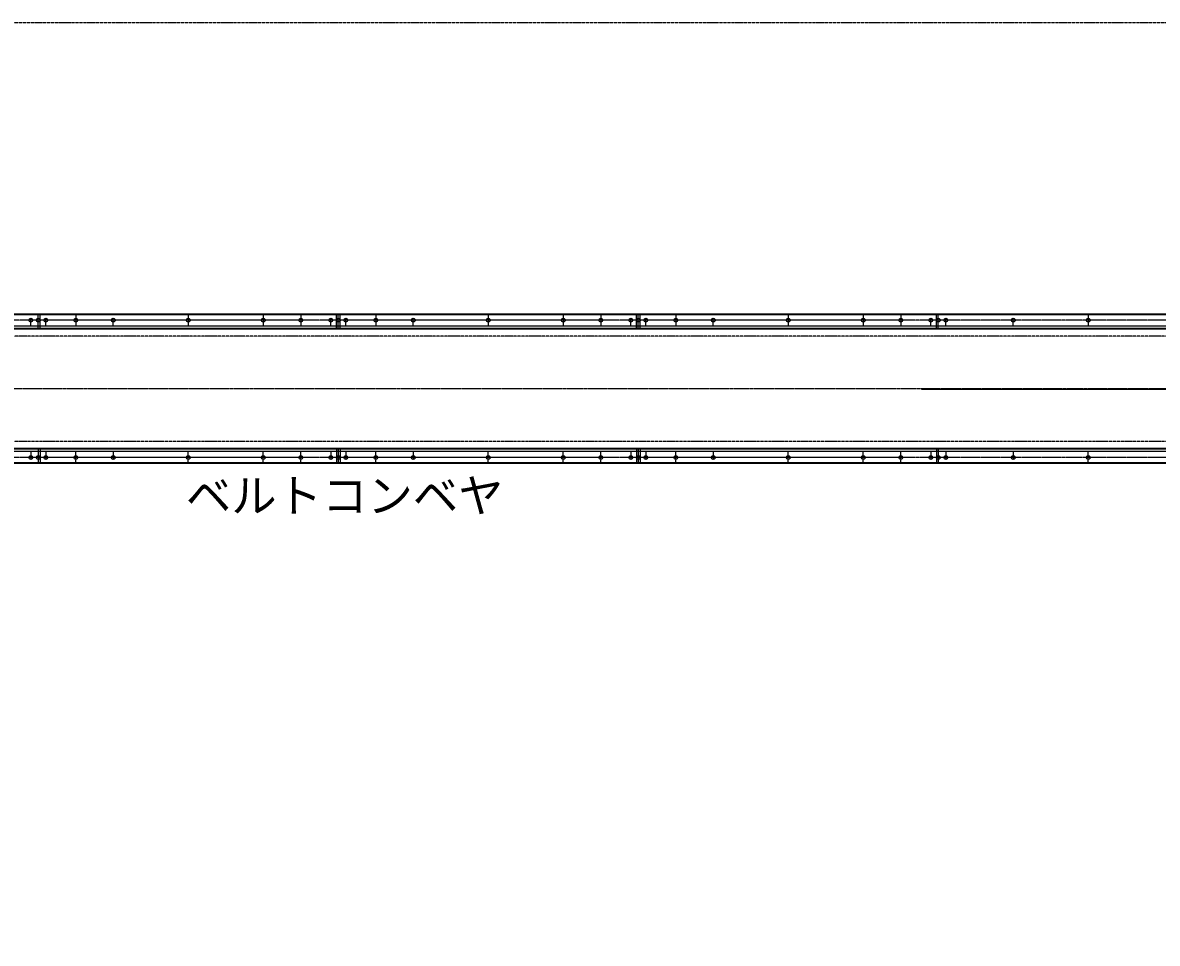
# Model space of a CAD drawing. Units: millimetres at full size. Extents: x -21196 to 21204, y -11807 to 11807.
# Drawn here: x -13845 to -10063, y -1708 to 1360 of the extents above; entities that cross this region are included whole.
import ezdxf
from ezdxf.enums import TextEntityAlignment as Align

# ---------------------------------------------------------------- set-up
doc = ezdxf.new("R2010")
doc.units = ezdxf.units.MM
doc.header["$LTSCALE"] = 0.5
doc.linetypes.add('USER3', pattern=[26.999999, 20.299999, -1.7, 0.8, -1.7, 0.8, -1.7])
doc.linetypes.add('USER4', pattern=[27.1, 22, -1.7, 1.7, -1.7])
doc.layers.add('1-0_設備-5(241129配置図菊池追記(立面図).jww)(機器配置図 260128.dwg)', color=7, linetype='Continuous', lineweight=9)
doc.layers.add('1-1_設備-D(241129配置図菊池追記(立面図).jww)(機器配置図 260128.dwg)', color=7, linetype='Continuous')
doc.styles.add('ＭＳ ゴシック', font='')
doc.styles.get('ＭＳ ゴシック').set_extended_font_data('MS Gothic')

msp = doc.modelspace()

# ---------------------------------------------------------------- linework, layer by layer
at = {"layer": '1-0_設備-5(241129配置図菊池追記(立面図).jww)(機器配置図 260128.dwg)'}
for p, q in [((-12793.0566, 388.8529), (-14793.0566, 388.8529)), ((-12793.0566, 386.5529), (-14793.0566, 386.5529)), ((-13793.0566, 338.8529), (-13793.0566, 388.8529)), ((-11793.0566, 388.8529), (-13793.0566, 388.8529)), ((-11793.0566, 386.5529), (-13793.0566, 386.5529)), ((-13787.0566, 341.1529), (-13787.0566, 386.5529)), ((-12799.0566, 341.1529), (-12799.0566, 386.5529)), ((-12793.0566, 338.8529), (-12793.0566, 388.8529)), ((-10793.0566, 388.8529), (-12793.0566, 388.8529)), ((-12793.0566, 338.8529), (-12793.0566, 388.8529)), ((-10793.0566, 386.5529), (-12793.0566, 386.5529)), ((-12787.0566, 341.1529), (-12787.0566, 386.5529)), ((-11799.0566, 341.1529), (-11799.0566, 386.5529)), ((-11793.0566, 338.8529), (-11793.0566, 388.8529)), ((-9793.0566, 388.8529), (-11793.0566, 388.8529)), ((-11793.0566, 338.8529), (-11793.0566, 388.8529)), ((-9793.0566, 386.5529), (-11793.0566, 386.5529)), ((-11787.0566, 341.1529), (-11787.0566, 386.5529)), ((-10799.0566, 341.1529), (-10799.0566, 386.5529)), ((-10793.0566, 338.8529), (-10793.0566, 388.8529)), ((-12793.0566, 348.8529), (-14793.0566, 348.8529)), ((-12793.0566, 341.1529), (-14793.0566, 341.1529)), ((-11793.0566, 348.8529), (-13793.0566, 348.8529)), ((-11793.0566, 341.1529), (-13793.0566, 341.1529)), ((-10793.0566, 348.8529), (-12793.0566, 348.8529)), ((-10793.0566, 341.1529), (-12793.0566, 341.1529)), ((-9793.0566, 348.8529), (-11793.0566, 348.8529)), ((-9793.0566, 341.1529), (-11793.0566, 341.1529)), ((-12793.0566, 338.8529), (-14793.0566, 338.8529)), ((-11793.0566, 338.8529), (-13793.0566, 338.8529)), ((-10793.0566, 338.8529), (-12793.0566, 338.8529)), ((-9793.0566, 338.8529), (-11793.0566, 338.8529)), ((-10848.9032, 139.1013), (-8448.9032, 139.1013)), ((-12793.0566, -59.1471), (-14793.0566, -59.1471)), ((-12793.0566, -61.4471), (-14793.0566, -61.4471)), ((-12793.0566, -69.1471), (-14793.0566, -69.1471)), ((-13793.0566, -59.1471), (-13793.0566, -109.1471)), ((-11793.0566, -59.1471), (-13793.0566, -59.1471)), ((-11793.0566, -61.4471), (-13793.0566, -61.4471)), ((-11793.0566, -69.1471), (-13793.0566, -69.1471)), ((-13787.0566, -61.4471), (-13787.0566, -106.8471)), ((-12799.0566, -61.4471), (-12799.0566, -106.8471)), ((-12793.0566, -59.1471), (-12793.0566, -109.1471)), ((-10793.0566, -59.1471), (-12793.0566, -59.1471)), ((-12793.0566, -59.1471), (-12793.0566, -109.1471)), ((-10793.0566, -61.4471), (-12793.0566, -61.4471)), ((-10793.0566, -69.1471), (-12793.0566, -69.1471)), ((-12787.0566, -61.4471), (-12787.0566, -106.8471)), ((-11799.0566, -61.4471), (-11799.0566, -106.8471)), ((-11793.0566, -59.1471), (-11793.0566, -109.1471)), ((-9793.0566, -59.1471), (-11793.0566, -59.1471)), ((-11793.0566, -59.1471), (-11793.0566, -109.1471)), ((-9793.0566, -61.4471), (-11793.0566, -61.4471)), ((-9793.0566, -69.1471), (-11793.0566, -69.1471)), ((-11787.0566, -61.4471), (-11787.0566, -106.8471)), ((-10799.0566, -61.4471), (-10799.0566, -106.8471)), ((-10793.0566, -59.1471), (-10793.0566, -109.1471)), ((-12793.0566, -106.8471), (-14793.0566, -106.8471)), ((-12793.0566, -109.1471), (-14793.0566, -109.1471)), ((-11793.0566, -106.8471), (-13793.0566, -106.8471)), ((-11793.0566, -109.1471), (-13793.0566, -109.1471)), ((-10793.0566, -106.8471), (-12793.0566, -106.8471)), ((-10793.0566, -109.1471), (-12793.0566, -109.1471)), ((-9793.0566, -106.8471), (-11793.0566, -106.8471)), ((-9793.0566, -109.1471), (-11793.0566, -109.1471))]:
    msp.add_line(p, q, dxfattribs=at)
at = {"layer": '1-0_設備-5(241129配置図菊池追記(立面図).jww)(機器配置図 260128.dwg)', "linetype": 'USER4'}
for p, q in [((-13668.0566, 388.8529), (-13668.0566, 348.8529)), ((-13293.0566, 388.8529), (-13293.0566, 348.8529)), ((-13293.0566, 388.8529), (-13293.0566, 348.8529)), ((-13043.0566, 388.8529), (-13043.0566, 348.8529)), ((-13043.0566, 388.8529), (-13043.0566, 348.8529)), ((-12918.0566, 388.8529), (-12918.0566, 348.8529)), ((-12668.0566, 388.8529), (-12668.0566, 348.8529)), ((-12293.0566, 388.8529), (-12293.0566, 348.8529)), ((-12293.0566, 388.8529), (-12293.0566, 348.8529)), ((-12043.0566, 388.8529), (-12043.0566, 348.8529)), ((-12043.0566, 388.8529), (-12043.0566, 348.8529)), ((-11918.0566, 388.8529), (-11918.0566, 348.8529)), ((-11668.0566, 388.8529), (-11668.0566, 348.8529)), ((-11293.0566, 388.8529), (-11293.0566, 348.8529)), ((-11293.0566, 388.8529), (-11293.0566, 348.8529)), ((-11043.0566, 388.8529), (-11043.0566, 348.8529)), ((-11043.0566, 388.8529), (-11043.0566, 348.8529)), ((-10918.0566, 388.8529), (-10918.0566, 348.8529)), ((-10293.0566, 388.8529), (-10293.0566, 348.8529)), ((-12881.3163, 368.8529), (-14793.0566, 368.8529)), ((-13768.3363, 368.8529), (-13824.6328, 368.8529)), ((-13818.0566, 348.8529), (-13818.0566, 375.0308)), ((-13793.0566, 348.8529), (-13793.0566, 375.0308)), ((-11881.3163, 368.8529), (-13793.0566, 368.8529)), ((-13768.0566, 348.8529), (-13768.0566, 375.0308)), ((-13543.0566, 348.8529), (-13543.0566, 375.0308)), ((-13543.0566, 348.8529), (-13543.0566, 375.0308)), ((-12768.3363, 368.8529), (-12824.6328, 368.8529)), ((-12818.0566, 348.8529), (-12818.0566, 375.0308)), ((-12793.0566, 348.8529), (-12793.0566, 375.0308)), ((-10881.3163, 368.8529), (-12793.0566, 368.8529)), ((-12768.0566, 348.8529), (-12768.0566, 375.0308)), ((-12543.0566, 348.8529), (-12543.0566, 375.0308)), ((-12543.0566, 348.8529), (-12543.0566, 375.0308)), ((-11768.3363, 368.8529), (-11824.6328, 368.8529)), ((-11818.0566, 348.8529), (-11818.0566, 375.0308)), ((-11793.0566, 348.8529), (-11793.0566, 375.0308)), ((-9881.3163, 368.8529), (-11793.0566, 368.8529)), ((-11768.0566, 348.8529), (-11768.0566, 375.0308)), ((-11543.0566, 348.8529), (-11543.0566, 375.0308)), ((-11543.0566, 348.8529), (-11543.0566, 375.0308)), ((-10818.0566, 348.8529), (-10818.0566, 375.0308)), ((-10793.0566, 348.8529), (-10793.0566, 375.0308)), ((-10768.0566, 348.8529), (-10768.0566, 375.0308)), ((-10543.0566, 348.8529), (-10543.0566, 375.0308)), ((-7181.5306, 139.8529), (-16058.0126, 139.8529)), ((-13818.0566, -69.1471), (-13818.0566, -95.3251)), ((-13793.0566, -69.1471), (-13793.0566, -95.3251)), ((-13768.0566, -69.1471), (-13768.0566, -95.3251)), ((-13668.0566, -109.1471), (-13668.0566, -69.1471)), ((-13543.0566, -69.1471), (-13543.0566, -95.3251)), ((-13543.0566, -69.1471), (-13543.0566, -95.3251)), ((-13293.0566, -109.1471), (-13293.0566, -69.1471)), ((-13293.0566, -109.1471), (-13293.0566, -69.1471)), ((-13043.0566, -109.1471), (-13043.0566, -69.1471)), ((-13043.0566, -109.1471), (-13043.0566, -69.1471)), ((-12918.0566, -109.1471), (-12918.0566, -69.1471)), ((-12818.0566, -69.1471), (-12818.0566, -95.3251)), ((-12793.0566, -69.1471), (-12793.0566, -95.3251)), ((-12768.0566, -69.1471), (-12768.0566, -95.3251)), ((-12668.0566, -109.1471), (-12668.0566, -69.1471)), ((-12543.0566, -69.1471), (-12543.0566, -95.3251)), ((-12543.0566, -69.1471), (-12543.0566, -95.3251)), ((-12293.0566, -109.1471), (-12293.0566, -69.1471)), ((-12293.0566, -109.1471), (-12293.0566, -69.1471)), ((-12043.0566, -109.1471), (-12043.0566, -69.1471)), ((-12043.0566, -109.1471), (-12043.0566, -69.1471)), ((-11918.0566, -109.1471), (-11918.0566, -69.1471)), ((-11818.0566, -69.1471), (-11818.0566, -95.3251)), ((-11793.0566, -69.1471), (-11793.0566, -95.3251)), ((-11768.0566, -69.1471), (-11768.0566, -95.3251)), ((-11668.0566, -109.1471), (-11668.0566, -69.1471)), ((-11543.0566, -69.1471), (-11543.0566, -95.3251)), ((-11543.0566, -69.1471), (-11543.0566, -95.3251)), ((-11293.0566, -109.1471), (-11293.0566, -69.1471)), ((-11293.0566, -109.1471), (-11293.0566, -69.1471)), ((-11043.0566, -109.1471), (-11043.0566, -69.1471)), ((-11043.0566, -109.1471), (-11043.0566, -69.1471)), ((-10918.0566, -109.1471), (-10918.0566, -69.1471)), ((-10818.0566, -69.1471), (-10818.0566, -95.3251)), ((-10793.0566, -69.1471), (-10793.0566, -95.3251)), ((-10768.0566, -69.1471), (-10768.0566, -95.3251)), ((-10543.0566, -69.1471), (-10543.0566, -95.3251)), ((-10293.0566, -109.1471), (-10293.0566, -69.1471)), ((-12881.3163, -89.1471), (-14793.0566, -89.1471)), ((-11881.3163, -89.1471), (-13793.0566, -89.1471)), ((-10881.3163, -89.1471), (-12793.0566, -89.1471)), ((-11768.3363, -89.1471), (-11824.6328, -89.1471)), ((-9881.3163, -89.1471), (-11793.0566, -89.1471))]:
    msp.add_line(p, q, dxfattribs=at)
at = {"layer": '1-0_設備-5(241129配置図菊池追記(立面図).jww)(機器配置図 260128.dwg)', "linetype": 'USER3'}
for p, q in [((-7339.2566, 314.8529), (-15783.1389, 314.8529)), ((-7339.2566, -35.1471), (-15783.1389, -35.1471))]:
    msp.add_line(p, q, dxfattribs=at)
msp.add_lwpolyline([(-5599.5217, 1359.8529), (-16599.5217, 1359.8529), (-16599.5217, -4640.1471), (-5599.5217, -4640.1471)], close=True, dxfattribs=at)
at = {"layer": '1-0_設備-5(241129配置図菊池追記(立面図).jww)(機器配置図 260128.dwg)'}
for centre in [(-13818.0566, 368.8529), (-13793.0566, 368.8529), (-13768.0566, 368.8529), (-13668.0566, 368.8529), (-13543.0566, 368.8529), (-13543.0566, 368.8529), (-13293.0566, 368.8529), (-13293.0566, 368.8529), (-13043.0566, 368.8529), (-13043.0566, 368.8529), (-12918.0566, 368.8529), (-12818.0566, 368.8529), (-12793.0566, 368.8529), (-12768.0566, 368.8529), (-12668.0566, 368.8529), (-12543.0566, 368.8529), (-12543.0566, 368.8529), (-12293.0566, 368.8529), (-12293.0566, 368.8529), (-12043.0566, 368.8529), (-12043.0566, 368.8529), (-11918.0566, 368.8529), (-11818.0566, 368.8529), (-11793.0566, 368.8529), (-11768.0566, 368.8529), (-11668.0566, 368.8529), (-11543.0566, 368.8529), (-11543.0566, 368.8529), (-11293.0566, 368.8529), (-11293.0566, 368.8529), (-11043.0566, 368.8529), (-11043.0566, 368.8529), (-10918.0566, 368.8529), (-10818.0566, 368.8529), (-10793.0566, 368.8529), (-10768.0566, 368.8529), (-10543.0566, 368.8529), (-10293.0566, 368.8529), (-13818.0566, -89.1471), (-13793.0566, -89.1471), (-13768.0566, -89.1471), (-13668.0566, -89.1471), (-13543.0566, -89.1471), (-13543.0566, -89.1471), (-13293.0566, -89.1471), (-13293.0566, -89.1471), (-13043.0566, -89.1471), (-13043.0566, -89.1471), (-12918.0566, -89.1471), (-12818.0566, -89.1471), (-12793.0566, -89.1471), (-12768.0566, -89.1471), (-12668.0566, -89.1471), (-12543.0566, -89.1471), (-12543.0566, -89.1471), (-12293.0566, -89.1471), (-12293.0566, -89.1471), (-12043.0566, -89.1471), (-12043.0566, -89.1471), (-11918.0566, -89.1471), (-11818.0566, -89.1471), (-11793.0566, -89.1471), (-11768.0566, -89.1471), (-11668.0566, -89.1471), (-11543.0566, -89.1471), (-11543.0566, -89.1471), (-11293.0566, -89.1471), (-11293.0566, -89.1471), (-11043.0566, -89.1471), (-11043.0566, -89.1471), (-10918.0566, -89.1471), (-10818.0566, -89.1471), (-10793.0566, -89.1471), (-10768.0566, -89.1471), (-10543.0566, -89.1471), (-10293.0566, -89.1471)]:
    msp.add_circle(centre, 6.25, dxfattribs=at)

# ---------------------------------------------------------------- texts
at = {"layer": '1-1_設備-D(241129配置図菊池追記(立面図).jww)(機器配置図 260128.dwg)', "style": 'ＭＳ ゴシック'}
msp.add_text('ベルトコンベヤ', height=110.9, dxfattribs=at).set_placement((-13301.0338, -304.7875), align=Align.BOTTOM_LEFT)

doc.saveas('drawing.dxf')
